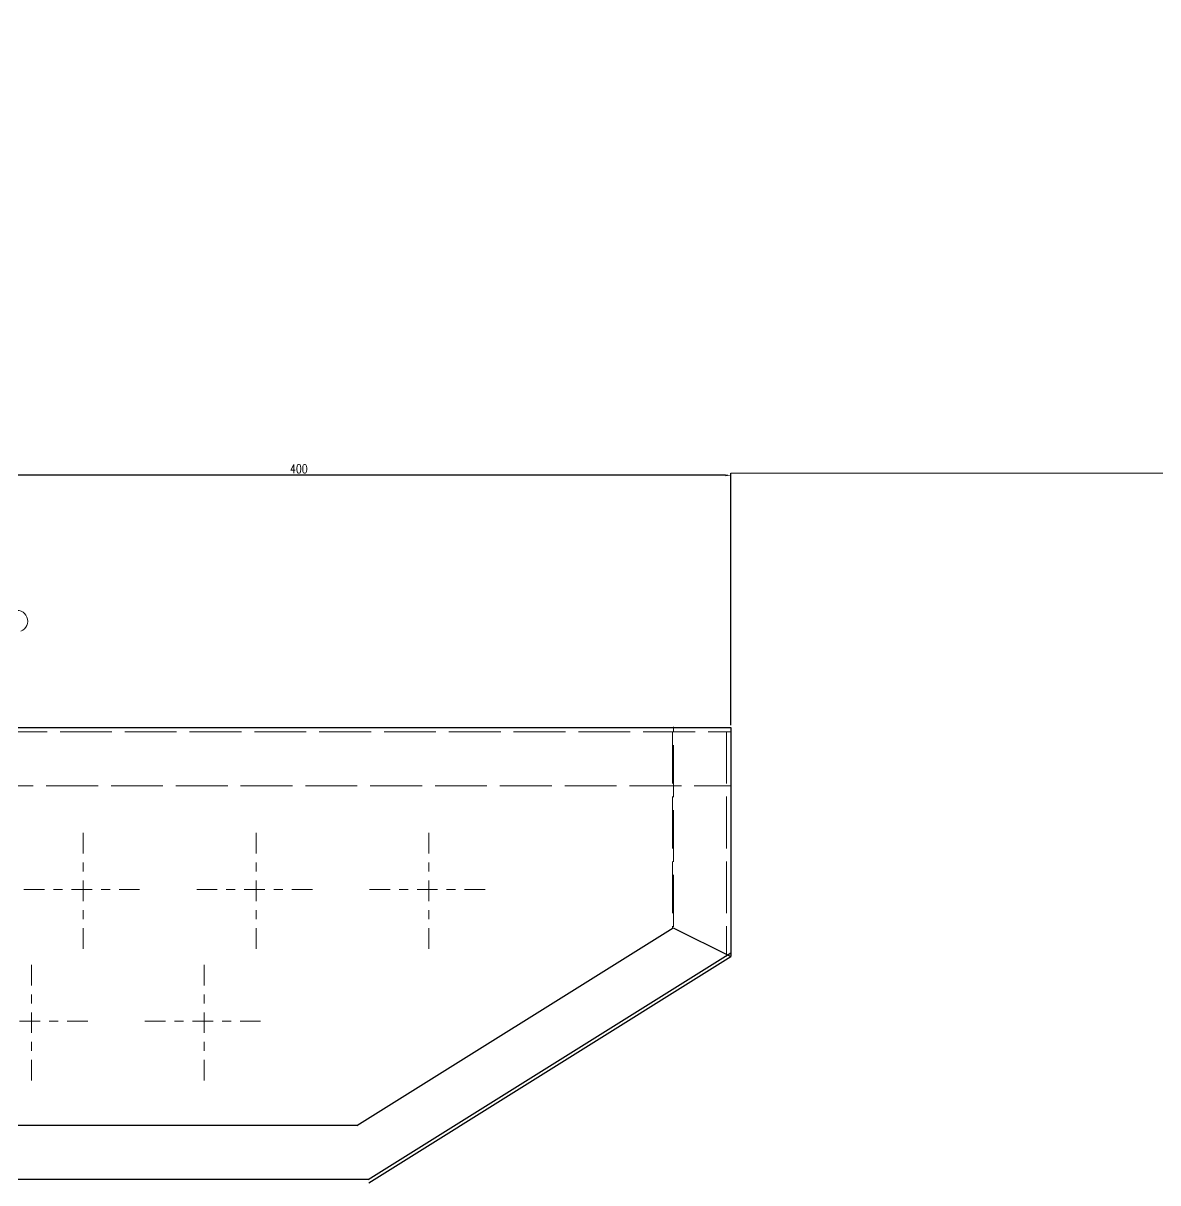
# Model space of a CAD drawing. Header units: inches. Extents: x 10149 to 11899, y 21917 to 23140.
# Drawn here: x 11857.3 to 11869.9, y 22602.96 to 22615.85 of the extents above; entities that cross this region are included whole.
import ezdxf

# ---------------------------------------------------------------- set-up
doc = ezdxf.new("R2010")
doc.units = ezdxf.units.IN
doc.header["$MEASUREMENT"] = 0
doc.linetypes.add('ACAD_ISO02W100', pattern=[15, 12, -3])
doc.linetypes.add('CENTER', pattern=[50.8, 31.75, -6.35, 6.35, -6.35])
for name, color, linetype, lineweight in [('31 Equipment', 7, 'Continuous', 9), ('61 Revision Cloud', 1, 'Continuous', 9), ('中心线', 1, 'CENTER', 9), ('粗线', 7, 'Continuous', 30), ('虚线', 6, 'ACAD_ISO02W100', 20)]:
    doc.layers.add(name, color=color, linetype=linetype, lineweight=lineweight)
doc.layers.add('OTHER MATERIAL', color=7, linetype='Continuous')
doc.layers.add('尺寸标注', color=253, linetype='Continuous')
doc.styles.add('shwezer', font='simplex.shx', dxfattribs={"width": 0.8, "bigfont": 'hzdx.shx'})
doc.dimstyles.new('shwezer', dxfattribs={"dimtxt": 4, "dimasz": 2.5, "dimexe": 1, "dimexo": 1, "dimgap": 1, "dimtad": 1, "dimdsep": 46, "dimtxsty": 'shwezer', "dimcen": 0, "dimclrd": 256, "dimclre": 256, "dimclrt": 2, "dimadec": 0, "dimazin": 2, "dimtp": 0.1, "dimtm": 0.1, "dimtfac": 0.71, "dimtmove": 0, "dimatfit": 3, "dimfxl": 0, "dimlwd": -1, "dimlwe": -1, "dimarcsym": 0})

# ---------------------------------------------------------------- blocks, each defined once
blk = doc.blocks.new('*D112')
at = {"layer": 'Defpoints', "color": 0, "ltscale": 0.3, "transparency": 16777216}
for p in [(3415342.08, -1967803.21), (3415342.08, -1967920.16), (3415741.98, -1967919.94)]:
    blk.add_point(p, dxfattribs=at)
at = {"layer": '尺寸标注', "linetype": 'ByBlock', "ltscale": 0.3, "transparency": 16777216}
for p, q in [((3415342.08, -1967919.16), (3415342.08, -1967802.21)), ((3415739.48, -1967803.21), (3415344.58, -1967803.21)), ((3415741.98, -1967918.94), (3415741.98, -1967802.21))]:
    blk.add_line(p, q, dxfattribs=at)
at = {"layer": '尺寸标注', "ltscale": 0.3, "transparency": 16777216}
for points in [[(3415344.58, -1967802.8), (3415344.58, -1967803.63), (3415342.08, -1967803.21)], [(3415739.48, -1967802.8), (3415739.48, -1967803.63), (3415741.98, -1967803.21)]]:
    blk.add_solid(points, dxfattribs=at)
at = {"layer": '尺寸标注', "color": 2, "ltscale": 0.3, "transparency": 16777216, "insert": (3415542.03, -1967800.21), "char_height": 4, "attachment_point": 5, "style": 'shwezer'}
blk.add_mtext('400', dxfattribs=at)
blk = doc.blocks.new('APV-INS-M-L-LE1')
at = {"layer": '31 Equipment', "color": 7}
blk.add_line((0, -5), (0, -10), dxfattribs=at)
blk.add_circle((0, 0), 5, dxfattribs=at)
blk = doc.blocks.new('A$C27857EA5')
blk.add_line((767.778, 2697.967), (1063.134, 2697.967))
blk.add_arc((902.796, 2747.149), 5, 291.73934, 111.73934)
at = {"layer": '中心线', "color": 1, "ltscale": 0.3}
for p, q in [((933.482, 2595.519), (933.482, 2650.494)), ((1013.482, 2595.519), (1013.482, 2650.494)), ((1093.482, 2595.519), (1093.482, 2650.494)), ((905.994, 2623.007), (960.969, 2623.007)), ((985.994, 2623.007), (1040.969, 2623.007)), ((1065.994, 2623.007), (1120.969, 2623.007)), ((909.499, 2534.494), (909.499, 2589.469)), ((989.499, 2534.494), (989.499, 2589.469)), ((882.012, 2561.981), (936.986, 2561.981)), ((962.012, 2561.981), (1016.986, 2561.981)), ((962.012, 2561.981), (1016.986, 2561.981))]:
    blk.add_line(p, q, dxfattribs=at)
at = {"layer": '粗线', "ltscale": 4}
for p, q in [((203.23, 2697.967), (1233.23, 2697.967)), ((1233.23, 2697.967), (1233.23, 2591.967)), ((1060.089, 2513.64), (1206.494, 2605.249)), ((1206.494, 2605.249), (1233.23, 2591.967)), ((1065.382, 2488.64), (1233.201, 2593.648)), ((1065.708, 2487.145), (1233.23, 2591.967)), ((1060.089, 2513.64), (786.245, 2513.64)), ((1065.382, 2488.64), (786.245, 2488.64))]:
    blk.add_line(p, q, dxfattribs=at)
at = {"layer": '虚线', "ltscale": 2}
for p, q in [((832.72, 2695.967), (1233.23, 2695.967)), ((1206.23, 2695.967), (1206.23, 2605.084)), ((1206.73, 2605.713), (1206.73, 2698.21)), ((1231.23, 2695.967), (1231.23, 2591.967)), ((826.348, 2670.967), (1233.23, 2670.967))]:
    blk.add_line(p, q, dxfattribs=at)
at = {"layer": '尺寸标注', "ltscale": 0.3}
dim = blk.add_linear_dim(base=(833.326, 2814.692), p1=(1233.23, 2697.967), p2=(833.326, 2697.745), dimstyle='shwezer', override={"dimdec": 0}, dxfattribs=at)
dim.commit()
dim.dimension.update_dxf_attribs({"geometry": '*D112', "text_midpoint": (1033.278, 2817.692), "insert": (-3414508.753, 1970617.905)})

msp = doc.modelspace()

# ---------------------------------------------------------------- block references
at = {"layer": '61 Revision Cloud', "xscale": 0.024, "yscale": 0.024, "zscale": 0.024}
msp.add_blockref('A$C27857EA5', (11835.559, 22543.269), dxfattribs=at)
at = {"layer": 'OTHER MATERIAL', "rotation": 270}
msp.add_blockref('APV-INS-M-L-LE1', (11875.157, 22610.845), dxfattribs=at)

doc.saveas('drawing.dxf')
